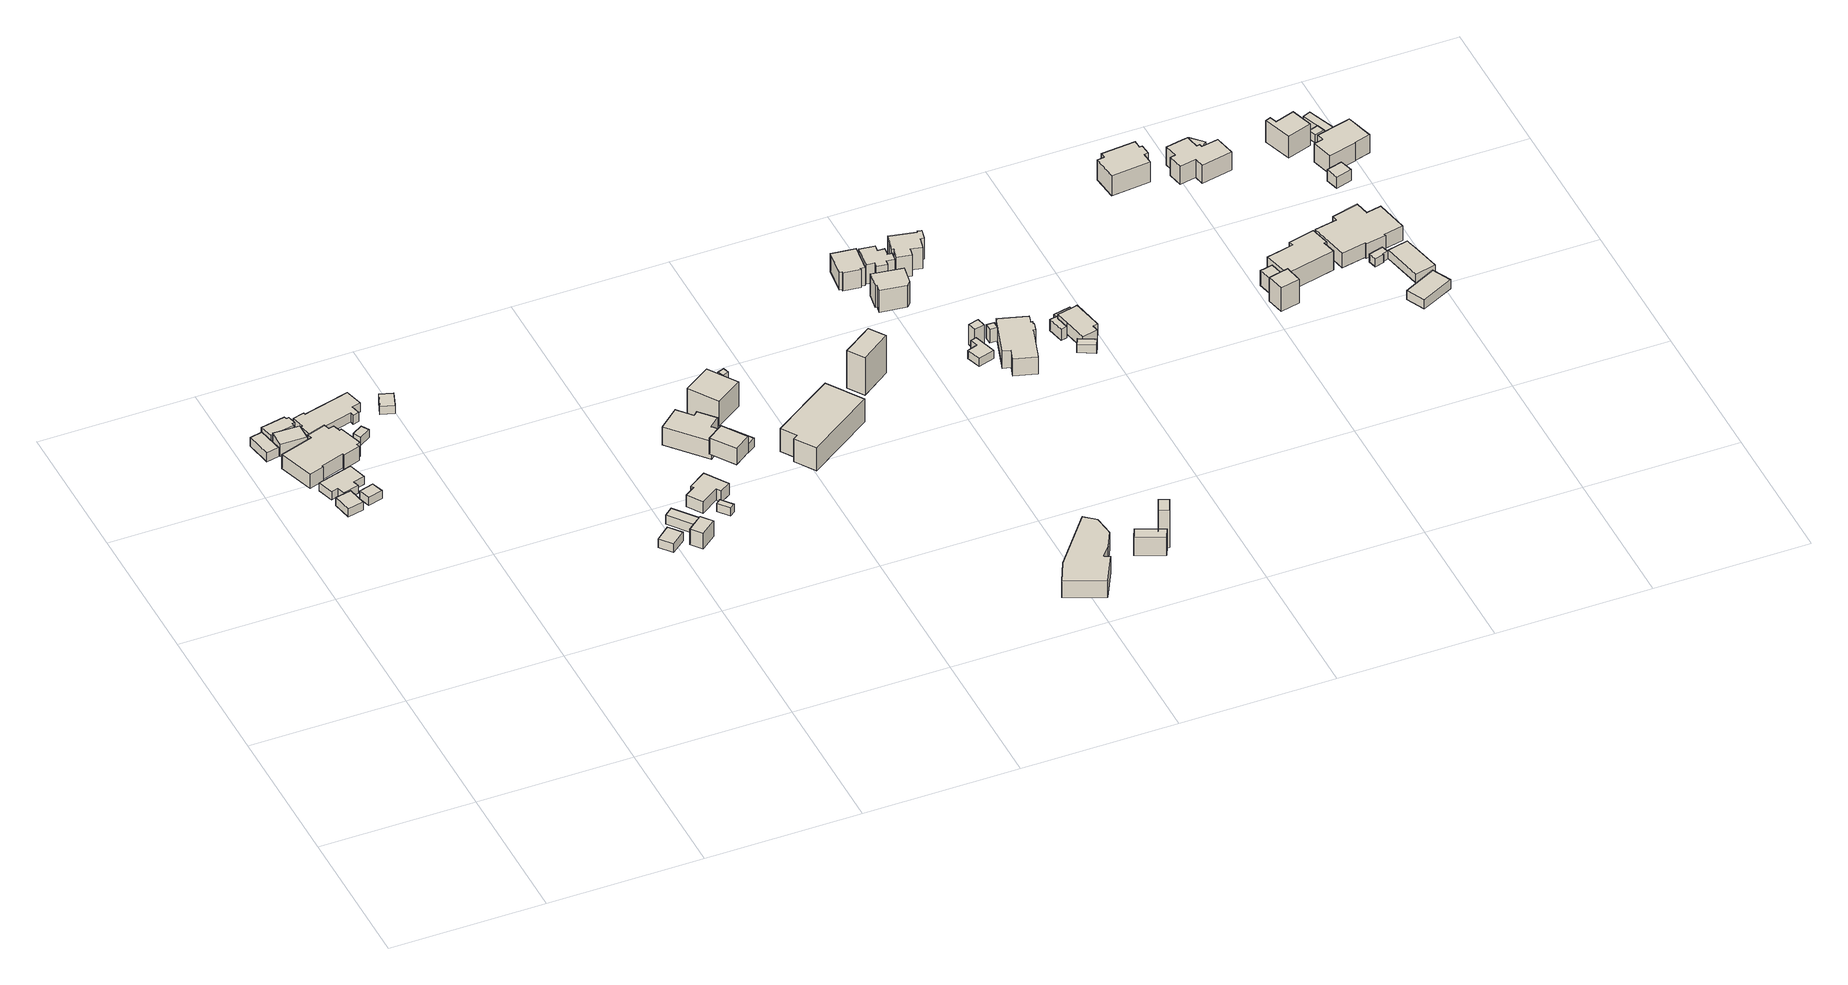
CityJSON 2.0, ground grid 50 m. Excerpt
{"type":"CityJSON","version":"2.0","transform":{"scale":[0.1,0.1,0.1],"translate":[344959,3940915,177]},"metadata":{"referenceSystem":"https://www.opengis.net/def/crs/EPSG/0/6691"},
"CityObjects":{
"building1":{"type":"Building","attributes":{"usage":"451","measuredHeight":3.7,"storeysAboveGround":1,"BuildingIDAttribute.prefecture":"14","BuildingIDAttribute.city":"14151","BuildingDetailAttribute.totalFloorArea":35.58,"BuildingDetailAttribute.buildingFootprintArea":35.58,"BuildingDetailAttribute.buildingStructureType":"610","BuildingDetailAttribute.buildingStructureOrgType":"2","BuildingDetailAttribute.orgUsage":"200","BuildingDetailAttribute.surveyYear":2015},"geometry":[{"type":"Solid","lod":"1","boundaries":[[[[0,1,2,3]],[[2,4,5,3]],[[1,6,4,2]],[[0,7,6,1]],[[3,5,7,0]],[[4,6,7,5]]]]}]},
"building2":{"type":"Building","attributes":{"usage":"451","storeysAboveGround":1,"BuildingIDAttribute.prefecture":"14","BuildingIDAttribute.city":"14151","BuildingDetailAttribute.totalFloorArea":33.75,"BuildingDetailAttribute.buildingFootprintArea":33.75,"BuildingDetailAttribute.buildingStructureType":"601","BuildingDetailAttribute.buildingStructureOrgType":"1","BuildingDetailAttribute.orgUsage":"200","BuildingDetailAttribute.surveyYear":2015,"BuildingLandSlideRiskAttribute.description":"1","BuildingLandSlideRiskAttribute.areaType":"1"},"geometry":[{"type":"Solid","lod":"1","boundaries":[[[[8,9,10,11]],[[10,12,13,11]],[[9,14,12,10]],[[8,15,14,9]],[[11,13,15,8]],[[12,14,15,13]]]]}]},
"building3":{"type":"Building","attributes":{"usage":"451","measuredHeight":4,"storeysAboveGround":1,"BuildingIDAttribute.prefecture":"14","BuildingIDAttribute.city":"14151","BuildingDetailAttribute.totalFloorArea":81.57,"BuildingDetailAttribute.buildingFootprintArea":81.57,"BuildingDetailAttribute.buildingStructureType":"601","BuildingDetailAttribute.buildingStructureOrgType":"1","BuildingDetailAttribute.orgUsage":"200","BuildingDetailAttribute.surveyYear":2015,"BuildingLandSlideRiskAttribute.description":"1","BuildingLandSlideRiskAttribute.areaType":"1"},"geometry":[{"type":"Solid","lod":"1","boundaries":[[[[16,17,18,19,20,21,22,23]],[[22,24,25,23]],[[21,26,24,22]],[[20,27,26,21]],[[19,28,27,20]],[[18,29,28,19]],[[17,30,29,18]],[[16,31,30,17]],[[23,25,31,16]],[[24,26,27,28,29,30,31,25]]]]}]},
"building4":{"type":"Building","attributes":{"usage":"451","measuredHeight":5.5,"storeysAboveGround":1,"BuildingIDAttribute.prefecture":"14","BuildingIDAttribute.city":"14151","BuildingDetailAttribute.totalFloorArea":47.35,"BuildingDetailAttribute.buildingFootprintArea":47.35,"BuildingDetailAttribute.buildingStructureType":"601","BuildingDetailAttribute.buildingStructureOrgType":"1","BuildingDetailAttribute.orgUsage":"200","BuildingDetailAttribute.surveyYear":2015},"geometry":[{"type":"Solid","lod":"1","boundaries":[[[[32,33,34,35]],[[34,36,37,35]],[[33,38,36,34]],[[32,39,38,33]],[[35,37,39,32]],[[36,38,39,37]]]]}]},
"building5":{"type":"Building","attributes":{"usage":"451","measuredHeight":3.7,"storeysAboveGround":1,"BuildingIDAttribute.prefecture":"14","BuildingIDAttribute.city":"14151","BuildingDetailAttribute.totalFloorArea":40.66,"BuildingDetailAttribute.buildingFootprintArea":40.66,"BuildingDetailAttribute.buildingStructureType":"610","BuildingDetailAttribute.buildingStructureOrgType":"2","BuildingDetailAttribute.orgUsage":"200","BuildingDetailAttribute.surveyYear":2015},"geometry":[{"type":"Solid","lod":"1","boundaries":[[[[40,41,42,43,44,45,46,47]],[[46,48,49,47]],[[45,50,48,46]],[[44,51,50,45]],[[43,52,51,44]],[[42,53,52,43]],[[41,54,53,42]],[[40,55,54,41]],[[47,49,55,40]],[[48,50,51,52,53,54,55,49]]]]}]},
"building6":{"type":"Building","attributes":{"usage":"411","measuredHeight":6.8,"storeysAboveGround":1,"BuildingIDAttribute.prefecture":"14","BuildingIDAttribute.city":"14151","BuildingDetailAttribute.totalFloorArea":252.56,"BuildingDetailAttribute.buildingFootprintArea":252.56,"BuildingDetailAttribute.buildingStructureType":"601","BuildingDetailAttribute.buildingStructureOrgType":"1","BuildingDetailAttribute.orgUsage":"10","BuildingDetailAttribute.surveyYear":2015,"BuildingLandSlideRiskAttribute.description":"1","BuildingLandSlideRiskAttribute.areaType":"1"},"geometry":[{"type":"Solid","lod":"1","boundaries":[[[[56,57,58,59,60,61,62,63,64,65,66,67,68,69,70,71]],[[70,72,73,71]],[[69,74,72,70]],[[68,75,74,69]],[[67,76,75,68]],[[66,77,76,67]],[[65,78,77,66]],[[64,79,78,65]],[[63,80,79,64]],[[62,81,80,63]],[[61,82,81,62]],[[60,83,82,61]],[[59,84,83,60]],[[58,85,84,59]],[[57,86,85,58]],[[56,87,86,57]],[[71,73,87,56]],[[72,74,75,76,77,78,79,80,81,82,83,84,85,86,87,73]]]]}]},
"building7":{"type":"Building","attributes":{"BuildingIDAttribute.prefecture":"14","BuildingIDAttribute.city":"14151","BuildingDetailAttribute.surveyYear":2015,"BuildingLandSlideRiskAttribute.description":"1","BuildingLandSlideRiskAttribute.areaType":"1"},"geometry":[{"type":"Solid","lod":"1","boundaries":[[[[88,89,90,91]],[[90,92,93,91]],[[89,94,92,90]],[[88,95,94,89]],[[91,93,95,88]],[[92,94,95,93]]]]}]},
"building8":{"type":"Building","attributes":{"usage":"411","measuredHeight":4.3,"storeysAboveGround":1,"BuildingIDAttribute.prefecture":"14","BuildingIDAttribute.city":"14151","BuildingDetailAttribute.totalFloorArea":158.69,"BuildingDetailAttribute.buildingFootprintArea":158.69,"BuildingDetailAttribute.buildingStructureType":"601","BuildingDetailAttribute.buildingStructureOrgType":"1","BuildingDetailAttribute.orgUsage":"10","BuildingDetailAttribute.surveyYear":2015,"BuildingLandSlideRiskAttribute.description":"1","BuildingLandSlideRiskAttribute.areaType":"1"},"geometry":[{"type":"Solid","lod":"1","boundaries":[[[[96,97,98,99,100,101,102,103,104,105,106,107]],[[106,108,109,107]],[[105,110,108,106]],[[104,111,110,105]],[[103,112,111,104]],[[102,113,112,103]],[[101,114,113,102]],[[100,115,114,101]],[[99,116,115,100]],[[98,117,116,99]],[[97,118,117,98]],[[96,119,118,97]],[[107,109,119,96]],[[108,110,111,112,113,114,115,116,117,118,119,109]]]]}]},
"building9":{"type":"Building","attributes":{"BuildingIDAttribute.prefecture":"14","BuildingIDAttribute.city":"14151","BuildingDetailAttribute.surveyYear":2015,"BuildingLandSlideRiskAttribute.description":"1","BuildingLandSlideRiskAttribute.areaType":"1"},"geometry":[{"type":"Solid","lod":"1","boundaries":[[[[120,121,122,123]],[[122,124,125,123]],[[121,126,124,122]],[[120,127,126,121]],[[123,125,127,120]],[[124,126,127,125]]]]}]},
"building10":{"type":"Building","attributes":{"BuildingIDAttribute.prefecture":"14","BuildingIDAttribute.city":"14151","BuildingDetailAttribute.surveyYear":2015,"BuildingLandSlideRiskAttribute.description":"1","BuildingLandSlideRiskAttribute.areaType":"1"},"geometry":[{"type":"Solid","lod":"1","boundaries":[[[[128,129,130,131]],[[130,132,133,131]],[[129,134,132,130]],[[128,135,134,129]],[[131,133,135,128]],[[132,134,135,133]]]]}]},
"building11":{"type":"Building","attributes":{"measuredHeight":3.5,"BuildingIDAttribute.prefecture":"14","BuildingIDAttribute.city":"14151","BuildingDetailAttribute.surveyYear":2015,"BuildingLandSlideRiskAttribute.description":"1","BuildingLandSlideRiskAttribute.areaType":"1"},"geometry":[{"type":"Solid","lod":"1","boundaries":[[[[136,137,138,139]],[[138,140,141,139]],[[137,142,140,138]],[[136,143,142,137]],[[139,141,143,136]],[[140,142,143,141]]]]}]},
"building12":{"type":"Building","attributes":{"usage":"451","measuredHeight":6.3,"storeysAboveGround":1,"BuildingIDAttribute.prefecture":"14","BuildingIDAttribute.city":"14151","BuildingDetailAttribute.totalFloorArea":42,"BuildingDetailAttribute.buildingFootprintArea":42,"BuildingDetailAttribute.buildingStructureType":"610","BuildingDetailAttribute.buildingStructureOrgType":"2","BuildingDetailAttribute.orgUsage":"200","BuildingDetailAttribute.surveyYear":2015,"BuildingLandSlideRiskAttribute.description":"1","BuildingLandSlideRiskAttribute.areaType":"1"},"geometry":[{"type":"Solid","lod":"1","boundaries":[[[[144,145,146,147]],[[146,148,149,147]],[[145,150,148,146]],[[144,151,150,145]],[[147,149,151,144]],[[148,150,151,149]]]]}]},
"building13":{"type":"Building","attributes":{"usage":"451","measuredHeight":15,"storeysAboveGround":1,"BuildingIDAttribute.prefecture":"14","BuildingIDAttribute.city":"14151","BuildingDetailAttribute.totalFloorArea":32.29,"BuildingDetailAttribute.buildingFootprintArea":32.29,"BuildingDetailAttribute.buildingStructureType":"601","BuildingDetailAttribute.buildingStructureOrgType":"1","BuildingDetailAttribute.orgUsage":"200","BuildingDetailAttribute.surveyYear":2015,"BuildingLandSlideRiskAttribute.description":"1","BuildingLandSlideRiskAttribute.areaType":"1"},"geometry":[{"type":"Solid","lod":"1","boundaries":[[[[152,153,154,155]],[[154,156,157,155]],[[153,158,156,154]],[[152,159,158,153]],[[155,157,159,152]],[[156,158,159,157]]]]}]},
"building14":{"type":"Building","attributes":{"BuildingIDAttribute.prefecture":"14","BuildingIDAttribute.city":"14151","BuildingDetailAttribute.surveyYear":2015,"BuildingLandSlideRiskAttribute.description":"1","BuildingLandSlideRiskAttribute.areaType":"1"},"geometry":[{"type":"Solid","lod":"1","boundaries":[[[[160,161,162,163]],[[162,164,165,163]],[[161,166,164,162]],[[160,167,166,161]],[[163,165,167,160]],[[164,166,167,165]]]]}]},
"building15":{"type":"Building","attributes":{"usage":"451","measuredHeight":11,"storeysAboveGround":1,"BuildingIDAttribute.prefecture":"14","BuildingIDAttribute.city":"14151","BuildingDetailAttribute.totalFloorArea":52.61,"BuildingDetailAttribute.buildingFootprintArea":52.61,"BuildingDetailAttribute.buildingStructureType":"610","BuildingDetailAttribute.buildingStructureOrgType":"2","BuildingDetailAttribute.orgUsage":"200","BuildingDetailAttribute.surveyYear":2015,"BuildingLandSlideRiskAttribute.description":"1","BuildingLandSlideRiskAttribute.areaType":"1"},"geometry":[{"type":"Solid","lod":"1","boundaries":[[[[168,169,170,171,172,173,174,175]],[[174,176,177,175]],[[173,178,176,174]],[[172,179,178,173]],[[171,180,179,172]],[[170,181,180,171]],[[169,182,181,170]],[[168,183,182,169]],[[175,177,183,168]],[[176,178,179,180,181,182,183,177]]]]}]},
"building16":{"type":"Building","attributes":{"usage":"431","measuredHeight":11.3,"storeysAboveGround":1,"BuildingIDAttribute.prefecture":"14","BuildingIDAttribute.city":"14151","BuildingDetailAttribute.totalFloorArea":141.35,"BuildingDetailAttribute.buildingFootprintArea":141.35,"BuildingDetailAttribute.buildingStructureType":"610","BuildingDetailAttribute.buildingStructureOrgType":"2","BuildingDetailAttribute.orgUsage":"143","BuildingDetailAttribute.surveyYear":2015,"BuildingLandSlideRiskAttribute.description":"1","BuildingLandSlideRiskAttribute.areaType":"1"},"geometry":[{"type":"Solid","lod":"1","boundaries":[[[[184,185,186,187,188,189,190,191]],[[190,192,193,191]],[[189,194,192,190]],[[188,195,194,189]],[[187,196,195,188]],[[186,197,196,187]],[[185,198,197,186]],[[184,199,198,185]],[[191,193,199,184]],[[192,194,195,196,197,198,199,193]]]]}]},
"building17":{"type":"Building","attributes":{"measuredHeight":6.9,"BuildingIDAttribute.prefecture":"14","BuildingIDAttribute.city":"14151","BuildingDetailAttribute.surveyYear":2015,"BuildingLandSlideRiskAttribute.description":"1","BuildingLandSlideRiskAttribute.areaType":"1"},"geometry":[{"type":"Solid","lod":"1","boundaries":[[[[200,201,202,203,204]],[[203,205,206,204]],[[202,207,205,203]],[[201,208,207,202]],[[200,209,208,201]],[[204,206,209,200]],[[205,207,208,209,206]]]]}]},
"building18":{"type":"Building","attributes":{"measuredHeight":4.2,"BuildingIDAttribute.prefecture":"14","BuildingIDAttribute.city":"14151","BuildingDetailAttribute.surveyYear":2015,"BuildingLandSlideRiskAttribute.description":"1","BuildingLandSlideRiskAttribute.areaType":"1"},"geometry":[{"type":"Solid","lod":"1","boundaries":[[[[210,211,212,213]],[[212,214,215,213]],[[211,216,214,212]],[[210,217,216,211]],[[213,215,217,210]],[[214,216,217,215]]]]}]},
"building19":{"type":"Building","attributes":{"measuredHeight":9.6,"BuildingIDAttribute.prefecture":"14","BuildingIDAttribute.city":"14151","BuildingDetailAttribute.surveyYear":2015,"BuildingRiverFloodingRiskAttribute.description":"6","BuildingRiverFloodingRiskAttribute.rankOrg":"2","BuildingRiverFloodingRiskAttribute.depth":0.591,"BuildingRiverFloodingRiskAttribute.adminType":"2","BuildingRiverFloodingRiskAttribute.scale":"2","BuildingLandSlideRiskAttribute.description":"1","BuildingLandSlideRiskAttribute.areaType":"1"},"geometry":[{"type":"Solid","lod":"1","boundaries":[[[[218,219,220,221]],[[220,222,223,221]],[[219,224,222,220]],[[218,225,224,219]],[[221,223,225,218]],[[222,224,225,223]]]]}]},
"building20":{"type":"Building","attributes":{"measuredHeight":5.6,"BuildingIDAttribute.prefecture":"14","BuildingIDAttribute.city":"14151","BuildingDetailAttribute.surveyYear":2015,"BuildingLandSlideRiskAttribute.description":"1","BuildingLandSlideRiskAttribute.areaType":"1"},"geometry":[{"type":"Solid","lod":"1","boundaries":[[[[226,227,228,229]],[[228,230,231,229]],[[227,232,230,228]],[[226,233,232,227]],[[229,231,233,226]],[[230,232,233,231]]]]}]},
"building21":{"type":"Building","attributes":{"usage":"431","measuredHeight":9.6,"storeysAboveGround":1,"BuildingIDAttribute.prefecture":"14","BuildingIDAttribute.city":"14151","BuildingDetailAttribute.totalFloorArea":194.11,"BuildingDetailAttribute.buildingFootprintArea":194.11,"BuildingDetailAttribute.buildingStructureType":"610","BuildingDetailAttribute.buildingStructureOrgType":"2","BuildingDetailAttribute.orgUsage":"143","BuildingDetailAttribute.surveyYear":2015,"BuildingLandSlideRiskAttribute.description":"1","BuildingLandSlideRiskAttribute.areaType":"1"},"geometry":[{"type":"Solid","lod":"1","boundaries":[[[[234,235,236,237,238,239]],[[238,240,241,239]],[[237,242,240,238]],[[236,243,242,237]],[[235,244,243,236]],[[234,245,244,235]],[[239,241,245,234]],[[240,242,243,244,245,241]]]]}]},
"building22":{"type":"Building","attributes":{"usage":"431","measuredHeight":11.6,"storeysAboveGround":1,"BuildingIDAttribute.prefecture":"14","BuildingIDAttribute.city":"14151","BuildingDetailAttribute.totalFloorArea":313.55,"BuildingDetailAttribute.buildingFootprintArea":313.55,"BuildingDetailAttribute.buildingStructureType":"610","BuildingDetailAttribute.buildingStructureOrgType":"2","BuildingDetailAttribute.orgUsage":"143","BuildingDetailAttribute.surveyYear":2015,"BuildingLandSlideRiskAttribute.description":"1","BuildingLandSlideRiskAttribute.areaType":"2"},"geometry":[{"type":"Solid","lod":"1","boundaries":[[[[246,247,248,249,250,251,252,253,254]],[[253,255,256,254]],[[252,257,255,253]],[[251,258,257,252]],[[250,259,258,251]],[[249,260,259,250]],[[248,261,260,249]],[[247,262,261,248]],[[246,263,262,247]],[[254,256,263,246]],[[255,257,258,259,260,261,262,263,256]]]]}]},
"building23":{"type":"Building","attributes":{"usage":"431","measuredHeight":19.9,"storeysAboveGround":2,"BuildingIDAttribute.prefecture":"14","BuildingIDAttribute.city":"14151","BuildingDetailAttribute.totalFloorArea":123.9,"BuildingDetailAttribute.buildingFootprintArea":61.95,"BuildingDetailAttribute.buildingStructureType":"601","BuildingDetailAttribute.buildingStructureOrgType":"1","BuildingDetailAttribute.orgUsage":"143","BuildingDetailAttribute.surveyYear":2015,"BuildingLandSlideRiskAttribute.description":"1","BuildingLandSlideRiskAttribute.areaType":"1"},"geometry":[{"type":"Solid","lod":"1","boundaries":[[[[264,265,266,267]],[[266,268,269,267]],[[265,270,268,266]],[[264,271,270,265]],[[267,269,271,264]],[[268,270,271,269]]]]}]},
"building24":{"type":"Building","attributes":{"measuredHeight":10,"BuildingIDAttribute.prefecture":"14","BuildingIDAttribute.city":"14151","BuildingDetailAttribute.surveyYear":2015,"BuildingLandSlideRiskAttribute.description":"1","BuildingLandSlideRiskAttribute.areaType":"1"},"geometry":[{"type":"Solid","lod":"1","boundaries":[[[[272,273,274,275]],[[274,276,277,275]],[[273,278,276,274]],[[272,279,278,273]],[[275,277,279,272]],[[276,278,279,277]]]]}]},
"building25":{"type":"Building","attributes":{"measuredHeight":18.4,"BuildingIDAttribute.prefecture":"14","BuildingIDAttribute.city":"14151","BuildingDetailAttribute.surveyYear":2015,"BuildingLandSlideRiskAttribute.description":"1","BuildingLandSlideRiskAttribute.areaType":"1"},"geometry":[{"type":"Solid","lod":"1","boundaries":[[[[280,281,282,283]],[[282,284,285,283]],[[281,286,284,282]],[[280,287,286,281]],[[283,285,287,280]],[[284,286,287,285]]]]}]},
"building26":{"type":"Building","attributes":{"usage":"411","measuredHeight":7.7,"storeysAboveGround":2,"BuildingIDAttribute.prefecture":"14","BuildingIDAttribute.city":"14151","BuildingDetailAttribute.totalFloorArea":121.87,"BuildingDetailAttribute.buildingFootprintArea":60.93,"BuildingDetailAttribute.buildingStructureType":"601","BuildingDetailAttribute.buildingStructureOrgType":"1","BuildingDetailAttribute.orgUsage":"10","BuildingDetailAttribute.surveyYear":2015,"BuildingLandSlideRiskAttribute.description":"1","BuildingLandSlideRiskAttribute.areaType":"1"},"geometry":[{"type":"Solid","lod":"1","boundaries":[[[[288,289,290,291,292,293,294,295]],[[294,296,297,295]],[[293,298,296,294]],[[292,299,298,293]],[[291,300,299,292]],[[290,301,300,291]],[[289,302,301,290]],[[288,303,302,289]],[[295,297,303,288]],[[296,298,299,300,301,302,303,297]]]]}]},
"building27":{"type":"Building","attributes":{"usage":"413","measuredHeight":9.3,"storeysAboveGround":2,"BuildingIDAttribute.prefecture":"14","BuildingIDAttribute.city":"14151","BuildingDetailAttribute.totalFloorArea":130.88,"BuildingDetailAttribute.buildingFootprintArea":65.44,"BuildingDetailAttribute.buildingStructureType":"601","BuildingDetailAttribute.buildingStructureOrgType":"1","BuildingDetailAttribute.orgUsage":"30","BuildingDetailAttribute.surveyYear":2015,"BuildingLandSlideRiskAttribute.description":"1","BuildingLandSlideRiskAttribute.areaType":"1"},"geometry":[{"type":"Solid","lod":"1","boundaries":[[[[304,305,306,307,308,309,310]],[[309,311,312,310]],[[308,313,311,309]],[[307,314,313,308]],[[306,315,314,307]],[[305,316,315,306]],[[304,317,316,305]],[[310,312,317,304]],[[311,313,314,315,316,317,312]]]]}]},
"building28":{"type":"Building","attributes":{"usage":"411","measuredHeight":4.3,"storeysAboveGround":1,"BuildingIDAttribute.prefecture":"14","BuildingIDAttribute.city":"14151","BuildingDetailAttribute.totalFloorArea":33.39,"BuildingDetailAttribute.buildingFootprintArea":33.39,"BuildingDetailAttribute.buildingStructureType":"610","BuildingDetailAttribute.buildingStructureOrgType":"2","BuildingDetailAttribute.orgUsage":"10","BuildingDetailAttribute.surveyYear":2015,"BuildingLandSlideRiskAttribute.description":"1","BuildingLandSlideRiskAttribute.areaType":"1"},"geometry":[{"type":"Solid","lod":"1","boundaries":[[[[318,319,320,321,322,323]],[[322,324,325,323]],[[321,326,324,322]],[[320,327,326,321]],[[319,328,327,320]],[[318,329,328,319]],[[323,325,329,318]],[[324,326,327,328,329,325]]]]}]},
"building29":{"type":"Building","attributes":{"usage":"411","measuredHeight":7.8,"storeysAboveGround":2,"BuildingIDAttribute.prefecture":"14","BuildingIDAttribute.city":"14151","BuildingDetailAttribute.totalFloorArea":98.99,"BuildingDetailAttribute.buildingFootprintArea":49.49,"BuildingDetailAttribute.buildingStructureType":"601","BuildingDetailAttribute.buildingStructureOrgType":"1","BuildingDetailAttribute.orgUsage":"10","BuildingDetailAttribute.surveyYear":2015,"BuildingLandSlideRiskAttribute.description":"1","BuildingLandSlideRiskAttribute.areaType":"1"},"geometry":[{"type":"Solid","lod":"1","boundaries":[[[[330,331,332,333,334,335,336,337,338,339,340,341]],[[340,342,343,341]],[[339,344,342,340]],[[338,345,344,339]],[[337,346,345,338]],[[336,347,346,337]],[[335,348,347,336]],[[334,349,348,335]],[[333,350,349,334]],[[332,351,350,333]],[[331,352,351,332]],[[330,353,352,331]],[[341,343,353,330]],[[342,344,345,346,347,348,349,350,351,352,353,343]]]]}]},
"building30":{"type":"Building","attributes":{"measuredHeight":12.6,"BuildingIDAttribute.prefecture":"14","BuildingIDAttribute.city":"14151","BuildingDetailAttribute.surveyYear":2015,"BuildingLandSlideRiskAttribute.description":"1","BuildingLandSlideRiskAttribute.areaType":"1"},"geometry":[{"type":"Solid","lod":"1","boundaries":[[[[354,355,356,357]],[[356,358,359,357]],[[355,360,358,356]],[[354,361,360,355]],[[357,359,361,354]],[[358,360,361,359]]]]}]},
"building31":{"type":"Building","attributes":{"measuredHeight":7,"BuildingIDAttribute.prefecture":"14","BuildingIDAttribute.city":"14151","BuildingDetailAttribute.surveyYear":2015,"BuildingLandSlideRiskAttribute.description":"1","BuildingLandSlideRiskAttribute.areaType":"1"},"geometry":[{"type":"Solid","lod":"1","boundaries":[[[[362,363,364,365]],[[364,366,367,365]],[[363,368,366,364]],[[362,369,368,363]],[[365,367,369,362]],[[366,368,369,367]]]]}]},
"building32":{"type":"Building","attributes":{"usage":"411","measuredHeight":7.7,"storeysAboveGround":1,"BuildingIDAttribute.prefecture":"14","BuildingIDAttribute.city":"14151","BuildingDetailAttribute.totalFloorArea":177.31,"BuildingDetailAttribute.buildingFootprintArea":177.31,"BuildingDetailAttribute.buildingStructureType":"601","BuildingDetailAttribute.buildingStructureOrgType":"1","BuildingDetailAttribute.orgUsage":"10","BuildingDetailAttribute.surveyYear":2015,"BuildingLandSlideRiskAttribute.description":"1","BuildingLandSlideRiskAttribute.areaType":"1"},"geometry":[{"type":"Solid","lod":"1","boundaries":[[[[370,371,372,373,374,375,376,377,378,379,380,381]],[[380,382,383,381]],[[379,384,382,380]],[[378,385,384,379]],[[377,386,385,378]],[[376,387,386,377]],[[375,388,387,376]],[[374,389,388,375]],[[373,390,389,374]],[[372,391,390,373]],[[371,392,391,372]],[[370,393,392,371]],[[381,383,393,370]],[[382,384,385,386,387,388,389,390,391,392,393,383]]]]}]},
"building33":{"type":"Building","attributes":{"usage":"411","measuredHeight":10.3,"storeysAboveGround":2,"BuildingIDAttribute.prefecture":"14","BuildingIDAttribute.city":"14151","BuildingDetailAttribute.totalFloorArea":135.48,"BuildingDetailAttribute.buildingFootprintArea":67.74,"BuildingDetailAttribute.buildingStructureType":"601","BuildingDetailAttribute.buildingStructureOrgType":"1","BuildingDetailAttribute.orgUsage":"10","BuildingDetailAttribute.surveyYear":2015,"BuildingLandSlideRiskAttribute.description":"1","BuildingLandSlideRiskAttribute.areaType":"1"},"geometry":[{"type":"Solid","lod":"1","boundaries":[[[[394,395,396,397,398,399,400,401,402,403,404,405,406]],[[405,407,408,406]],[[404,409,407,405]],[[403,410,409,404]],[[402,411,410,403]],[[401,412,411,402]],[[400,413,412,401]],[[399,414,413,400]],[[398,415,414,399]],[[397,416,415,398]],[[396,417,416,397]],[[395,418,417,396]],[[394,419,418,395]],[[406,408,419,394]],[[407,409,410,411,412,413,414,415,416,417,418,419,408]]]]}]},
"building34":{"type":"Building","attributes":{"measuredHeight":3.9,"BuildingIDAttribute.prefecture":"14","BuildingIDAttribute.city":"14151","BuildingDetailAttribute.surveyYear":2015,"BuildingLandSlideRiskAttribute.description":"1","BuildingLandSlideRiskAttribute.areaType":"1"},"geometry":[{"type":"Solid","lod":"1","boundaries":[[[[420,421,422,423]],[[422,424,425,423]],[[421,426,424,422]],[[420,427,426,421]],[[423,425,427,420]],[[424,426,427,425]]]]}]},
"building35":{"type":"Building","attributes":{"measuredHeight":4.8,"BuildingIDAttribute.prefecture":"14","BuildingIDAttribute.city":"14151","BuildingDetailAttribute.surveyYear":2015,"BuildingLandSlideRiskAttribute.description":"1","BuildingLandSlideRiskAttribute.areaType":"1"},"geometry":[{"type":"Solid","lod":"1","boundaries":[[[[428,429,430,431,432,433,434,435]],[[434,436,437,435]],[[433,438,436,434]],[[432,439,438,433]],[[431,440,439,432]],[[430,441,440,431]],[[429,442,441,430]],[[428,443,442,429]],[[435,437,443,428]],[[436,438,439,440,441,442,443,437]]]]}]},
"building36":{"type":"Building","attributes":{"usage":"411","measuredHeight":5.2,"storeysAboveGround":1,"BuildingIDAttribute.prefecture":"14","BuildingIDAttribute.city":"14151","BuildingDetailAttribute.totalFloorArea":83.09,"BuildingDetailAttribute.buildingFootprintArea":83.09,"BuildingDetailAttribute.buildingStructureType":"610","BuildingDetailAttribute.buildingStructureOrgType":"2","BuildingDetailAttribute.orgUsage":"10","BuildingDetailAttribute.surveyYear":2015,"BuildingLandSlideRiskAttribute.description":"1","BuildingLandSlideRiskAttribute.areaType":"1"},"geometry":[{"type":"Solid","lod":"1","boundaries":[[[[444,445,446,447,448,449,450,451]],[[450,452,453,451]],[[449,454,452,450]],[[448,455,454,449]],[[447,456,455,448]],[[446,457,456,447]],[[445,458,457,446]],[[444,459,458,445]],[[451,453,459,444]],[[452,454,455,456,457,458,459,453]]]]}]},
"building37":{"type":"Building","attributes":{"usage":"411","measuredHeight":8.7,"storeysAboveGround":2,"BuildingIDAttribute.prefecture":"14","BuildingIDAttribute.city":"14151","BuildingDetailAttribute.totalFloorArea":224.87,"BuildingDetailAttribute.buildingFootprintArea":112.44,"BuildingDetailAttribute.buildingStructureType":"601","BuildingDetailAttribute.buildingStructureOrgType":"1","BuildingDetailAttribute.orgUsage":"10","BuildingDetailAttribute.surveyYear":2015,"BuildingLandSlideRiskAttribute.description":"1","BuildingLandSlideRiskAttribute.areaType":"1"},"geometry":[{"type":"Solid","lod":"1","boundaries":[[[[460,461,462,463,464,465,466,467,468,469]],[[468,470,471,469]],[[467,472,470,468]],[[466,473,472,467]],[[465,474,473,466]],[[464,475,474,465]],[[463,476,475,464]],[[462,477,476,463]],[[461,478,477,462]],[[460,479,478,461]],[[469,471,479,460]],[[470,472,473,474,475,476,477,478,479,471]]]]}]},
"building38":{"type":"Building","attributes":{"usage":"411","measuredHeight":13,"storeysAboveGround":1,"BuildingIDAttribute.prefecture":"14","BuildingIDAttribute.city":"14151","BuildingDetailAttribute.totalFloorArea":39.41,"BuildingDetailAttribute.buildingFootprintArea":39.41,"BuildingDetailAttribute.buildingStructureType":"601","BuildingDetailAttribute.buildingStructureOrgType":"1","BuildingDetailAttribute.orgUsage":"10","BuildingDetailAttribute.surveyYear":2015,"BuildingLandSlideRiskAttribute.description":"1","BuildingLandSlideRiskAttribute.areaType":"1"},"geometry":[{"type":"Solid","lod":"1","boundaries":[[[[480,481,482,483]],[[482,484,485,483]],[[481,486,484,482]],[[480,487,486,481]],[[483,485,487,480]],[[484,486,487,485]]]]}]},
"building39":{"type":"Building","attributes":{"usage":"411","measuredHeight":9.2,"storeysAboveGround":1,"BuildingIDAttribute.prefecture":"14","BuildingIDAttribute.city":"14151","BuildingDetailAttribute.totalFloorArea":26.12,"BuildingDetailAttribute.buildingFootprintArea":26.12,"BuildingDetailAttribute.buildingStructureType":"601","BuildingDetailAttribute.buildingStructureOrgType":"1","BuildingDetailAttribute.orgUsage":"10","BuildingDetailAttribute.surveyYear":2015,"BuildingLandSlideRiskAttribute.description":"1","BuildingLandSlideRiskAttribute.areaType":"1"},"geometry":[{"type":"Solid","lod":"1","boundaries":[[[[488,489,490,491]],[[490,492,493,491]],[[489,494,492,490]],[[488,495,494,489]],[[491,493,495,488]],[[492,494,495,493]]]]}]},
"building40":{"type":"Building","attributes":{"usage":"411","measuredHeight":9.8,"storeysAboveGround":2,"BuildingIDAttribute.prefecture":"14","BuildingIDAttribute.city":"14151","BuildingDetailAttribute.totalFloorArea":297.89,"BuildingDetailAttribute.buildingFootprintArea":148.94,"BuildingDetailAttribute.buildingStructureType":"601","BuildingDetailAttribute.buildingStructureOrgType":"1","BuildingDetailAttribute.orgUsage":"10","BuildingDetailAttribute.surveyYear":2015,"BuildingLandSlideRiskAttribute.description":"1","BuildingLandSlideRiskAttribute.areaType":"1"},"geometry":[{"type":"Solid","lod":"1","boundaries":[[[[496,497,498,499,500,501,502,503]],[[502,504,505,503]],[[501,506,504,502]],[[500,507,506,501]],[[499,508,507,500]],[[498,509,508,499]],[[497,510,509,498]],[[496,511,510,497]],[[503,505,511,496]],[[504,506,507,508,509,510,511,505]]]]}]},
"building41":{"type":"Building","attributes":{"usage":"411","measuredHeight":7.2,"storeysAboveGround":2,"BuildingIDAttribute.prefecture":"14","BuildingIDAttribute.city":"14151","BuildingDetailAttribute.totalFloorArea":174.33,"BuildingDetailAttribute.buildingFootprintArea":87.17,"BuildingDetailAttribute.buildingStructureType":"610","BuildingDetailAttribute.buildingStructureOrgType":"2","BuildingDetailAttribute.orgUsage":"10","BuildingDetailAttribute.surveyYear":2015,"BuildingLandSlideRiskAttribute.description":"1","BuildingLandSlideRiskAttribute.areaType":"1"},"geometry":[{"type":"Solid","lod":"1","boundaries":[[[[512,513,514,515,516,517,518,519,520,521,522,523,524,525]],[[524,526,527,525]],[[523,528,526,524]],[[522,529,528,523]],[[521,530,529,522]],[[520,531,530,521]],[[519,532,531,520]],[[518,533,532,519]],[[517,534,533,518]],[[516,535,534,517]],[[515,536,535,516]],[[514,537,536,515]],[[513,538,537,514]],[[512,539,538,513]],[[525,527,539,512]],[[526,528,529,530,531,532,533,534,535,536,537,538,539,527]]]]}]},
"building42":{"type":"Building","attributes":{"BuildingIDAttribute.prefecture":"14","BuildingIDAttribute.city":"14151","BuildingDetailAttribute.surveyYear":2015,"BuildingLandSlideRiskAttribute.description":"1","BuildingLandSlideRiskAttribute.areaType":"1"},"geometry":[{"type":"Solid","lod":"1","boundaries":[[[[540,541,542,543,544,545]],[[544,546,547,545]],[[543,548,546,544]],[[542,549,548,543]],[[541,550,549,542]],[[540,551,550,541]],[[545,547,551,540]],[[546,548,549,550,551,547]]]]}]},
"building43":{"type":"Building","attributes":{"usage":"451","storeysAboveGround":1,"BuildingIDAttribute.prefecture":"14","BuildingIDAttribute.city":"14151","BuildingDetailAttribute.totalFloorArea":12.9,"BuildingDetailAttribute.buildingFootprintArea":12.9,"BuildingDetailAttribute.buildingStructureType":"601","BuildingDetailAttribute.buildingStructureOrgType":"1","BuildingDetailAttribute.orgUsage":"200","BuildingDetailAttribute.surveyYear":2015,"BuildingLandSlideRiskAttribute.description":"1","BuildingLandSlideRiskAttribute.areaType":"1"},"geometry":[{"type":"Solid","lod":"1","boundaries":[[[[552,553,554,555,556,557]],[[556,558,559,557]],[[555,560,558,556]],[[554,561,560,555]],[[553,562,561,554]],[[552,563,562,553]],[[557,559,563,552]],[[558,560,561,562,563,559]]]]}]},
"building44":{"type":"Building","attributes":{"usage":"451","measuredHeight":9.7,"storeysAboveGround":1,"BuildingIDAttribute.prefecture":"14","BuildingIDAttribute.city":"14151","BuildingDetailAttribute.totalFloorArea":78.67,"BuildingDetailAttribute.buildingFootprintArea":78.67,"BuildingDetailAttribute.buildingStructureType":"601","BuildingDetailAttribute.buildingStructureOrgType":"1","BuildingDetailAttribute.orgUsage":"200","BuildingDetailAttribute.surveyYear":2015,"BuildingLandSlideRiskAttribute.description":"1","BuildingLandSlideRiskAttribute.areaType":"1"},"geometry":[{"type":"Solid","lod":"1","boundaries":[[[[564,565,566,567]],[[566,568,569,567]],[[565,570,568,566]],[[564,571,570,565]],[[567,569,571,564]],[[568,570,571,569]]]]}]},
"building45":{"type":"Building","attributes":{"usage":"451","measuredHeight":6.7,"storeysAboveGround":2,"BuildingIDAttribute.prefecture":"14","BuildingIDAttribute.city":"14151","BuildingDetailAttribute.totalFloorArea":430.92,"BuildingDetailAttribute.buildingFootprintArea":215.46,"BuildingDetailAttribute.buildingStructureType":"601","BuildingDetailAttribute.buildingStructureOrgType":"1","BuildingDetailAttribute.orgUsage":"200","BuildingDetailAttribute.surveyYear":2015,"BuildingRiverFloodingRiskAttribute.description":"6","BuildingRiverFloodingRiskAttribute.rankOrg":"1","BuildingRiverFloodingRiskAttribute.depth":0.189,"BuildingRiverFloodingRiskAttribute.adminType":"2","BuildingRiverFloodingRiskAttribute.scale":"2","BuildingLandSlideRiskAttribute.description":"1","BuildingLandSlideRiskAttribute.areaType":"1"},"geometry":[{"type":"Solid","lod":"1","boundaries":[[[[572,573,574,575,576,577,578,579,580,581,582,583]],[[582,584,585,583]],[[581,586,584,582]],[[580,587,586,581]],[[579,588,587,580]],[[578,589,588,579]],[[577,590,589,578]],[[576,591,590,577]],[[575,592,591,576]],[[574,593,592,575]],[[573,594,593,574]],[[572,595,594,573]],[[583,585,595,572]],[[584,586,587,588,589,590,591,592,593,594,595,585]]]]}]},
"building46":{"type":"Building","attributes":{"usage":"451","measuredHeight":3.6,"storeysAboveGround":1,"BuildingIDAttribute.prefecture":"14","BuildingIDAttribute.city":"14151","BuildingDetailAttribute.totalFloorArea":95.31,"BuildingDetailAttribute.buildingFootprintArea":95.31,"BuildingDetailAttribute.buildingStructureType":"601","BuildingDetailAttribute.buildingStructureOrgType":"1","BuildingDetailAttribute.orgUsage":"200","BuildingDetailAttribute.surveyYear":2015,"BuildingLandSlideRiskAttribute.description":"1","BuildingLandSlideRiskAttribute.areaType":"1"},"geometry":[{"type":"Solid","lod":"1","boundaries":[[[[596,597,598,599,600,601]],[[600,602,603,601]],[[599,604,602,600]],[[598,605,604,599]],[[597,606,605,598]],[[596,607,606,597]],[[601,603,607,596]],[[602,604,605,606,607,603]]]]}]},
"building47":{"type":"Building","attributes":{"usage":"411","measuredHeight":9.6,"storeysAboveGround":1,"BuildingIDAttribute.prefecture":"14","BuildingIDAttribute.city":"14151","BuildingDetailAttribute.totalFloorArea":56.78,"BuildingDetailAttribute.buildingFootprintArea":56.78,"BuildingDetailAttribute.buildingStructureType":"601","BuildingDetailAttribute.buildingStructureOrgType":"1","BuildingDetailAttribute.orgUsage":"10","BuildingDetailAttribute.surveyYear":2015,"BuildingLandSlideRiskAttribute.description":"1","BuildingLandSlideRiskAttribute.areaType":"1"},"geometry":[{"type":"Solid","lod":"1","boundaries":[[[[608,609,610,611,612,613]],[[612,614,615,613]],[[611,616,614,612]],[[610,617,616,611]],[[609,618,617,610]],[[608,619,618,609]],[[613,615,619,608]],[[614,616,617,618,619,615]]]]}]},
"building48":{"type":"Building","attributes":{"measuredHeight":4.6,"BuildingIDAttribute.prefecture":"14","BuildingIDAttribute.city":"14151","BuildingDetailAttribute.surveyYear":2015,"BuildingLandSlideRiskAttribute.description":"1","BuildingLandSlideRiskAttribute.areaType":"1"},"geometry":[{"type":"Solid","lod":"1","boundaries":[[[[620,621,622,623]],[[622,624,625,623]],[[621,626,624,622]],[[620,627,626,621]],[[623,625,627,620]],[[624,626,627,625]]]]}]},
"building49":{"type":"Building","attributes":{"BuildingIDAttribute.prefecture":"14","BuildingIDAttribute.city":"14151","BuildingDetailAttribute.surveyYear":2015,"BuildingLandSlideRiskAttribute.description":"1","BuildingLandSlideRiskAttribute.areaType":"1"},"geometry":[{"type":"Solid","lod":"1","boundaries":[[[[628,629,630,631]],[[630,632,633,631]],[[629,634,632,630]],[[628,635,634,629]],[[631,633,635,628]],[[632,634,635,633]]]]}]},
"building50":{"type":"Building","attributes":{"usage":"411","measuredHeight":8.5,"storeysAboveGround":2,"BuildingIDAttribute.prefecture":"14","BuildingIDAttribute.city":"14151","BuildingDetailAttribute.totalFloorArea":227.12,"BuildingDetailAttribute.buildingFootprintArea":113.56,"BuildingDetailAttribute.buildingStructureType":"601","BuildingDetailAttribute.buildingStructureOrgType":"1","BuildingDetailAttribute.orgUsage":"10","BuildingDetailAttribute.surveyYear":2015,"BuildingLandSlideRiskAttribute.description":"1","BuildingLandSlideRiskAttribute.areaType":"1"},"geometry":[{"type":"Solid","lod":"1","boundaries":[[[[636,637,638,639,640,641,642,643]],[[642,644,645,643]],[[641,646,644,642]],[[640,647,646,641]],[[639,648,647,640]],[[638,649,648,639]],[[637,650,649,638]],[[636,651,650,637]],[[643,645,651,636]],[[644,646,647,648,649,650,651,645]]]]}]},
"building51":{"type":"Building","attributes":{"BuildingIDAttribute.prefecture":"14","BuildingIDAttribute.city":"14151","BuildingDetailAttribute.surveyYear":2015,"BuildingLandSlideRiskAttribute.description":"1","BuildingLandSlideRiskAttribute.areaType":"1"},"geometry":[{"type":"Solid","lod":"1","boundaries":[[[[652,653,654,655]],[[654,656,657,655]],[[653,658,656,654]],[[652,659,658,653]],[[655,657,659,652]],[[656,658,659,657]]]]}]}
},
"vertices":[
[2,1613,119],[43,1621,119],[59,1537,119],[18,1529,119],[59,1537,152],[18,1529,152],[43,1621,152],[2,1613,152],
[123,1277,111],[176,1288,111],[188,1226,111],[136,1215,111],[188,1226,141],[136,1215,141],[176,1288,141],[123,1277,141],
[221,1391,110],[238,1332,110],[200,1321,110],[206,1302,110],[153,1287,110],[146,1312,110],[123,1305,110],[107,1358,110],[123,1305,140],[107,1358,140],[146,1312,140],[153,1287,140],[206,1302,140],[200,1321,140],[238,1332,140],[221,1391,140],
[64,1536,118],[65,1593,118],[149,1591,118],[148,1535,118],[149,1591,163],[148,1535,163],[65,1593,163],[64,1536,163],
[59,1595,118],[50,1640,118],[130,1656,118],[132,1648,118],[141,1649,118],[147,1622,118],[138,1620,118],[139,1611,118],[138,1620,153],[139,1611,153],[147,1622,153],[141,1649,153],[132,1648,153],[130,1656,153],[50,1640,153],[59,1595,153],
[49,1492,111],[157,1527,111],[152,1542,111],[215,1563,111],[221,1545,111],[238,1550,111],[246,1525,111],[253,1528,111],[278,1450,111],[266,1446,111],[269,1435,111],[213,1416,111],[211,1422,111],[134,1397,111],[136,1392,111],[87,1376,111],[136,1392,164],[87,1376,164],[134,1397,164],[211,1422,164],[213,1416,164],[269,1435,164],[266,1446,164],[278,1450,164],[253,1528,164],[246,1525,164],[238,1550,164],[221,1545,164],[215,1563,164],[152,1542,164],[157,1527,164],[49,1492,164],
[247,1291,110],[259,1252,110],[211,1239,110],[200,1277,110],[211,1239,140],[200,1277,140],[259,1252,140],[247,1291,140],
[342,1686,117],[357,1628,117],[328,1621,117],[336,1590,117],[316,1584,117],[313,1596,117],[166,1556,117],[155,1598,117],[162,1600,117],[151,1642,117],[189,1653,117],[191,1646,117],[189,1653,151],[191,1646,151],[151,1642,151],[162,1600,151],[155,1598,151],[166,1556,151],[313,1596,151],[316,1584,151],[336,1590,151],[328,1621,151],[357,1628,151],[342,1686,151],
[298,1490,116],[284,1514,116],[319,1536,116],[334,1512,116],[319,1536,146],[334,1512,146],[284,1514,146],[298,1490,146],
[448,1585,112],[406,1600,112],[426,1653,112],[467,1638,112],[426,1653,142],[467,1638,142],[406,1600,142],[448,1585,142],
[857,632,196],[903,670,196],[935,630,196],[889,593,196],[935,630,229],[889,593,229],[903,670,229],[857,632,229],
[976,579,190],[949,613,190],[999,654,190],[1027,619,190],[999,654,249],[1027,619,249],[949,613,249],[976,579,249],
[1011,684,183],[983,662,183],[926,734,183],[953,756,183],[926,734,217],[953,756,217],[983,662,217],[1011,684,217],
[1087,734,176],[1103,747,176],[1132,711,176],[1116,699,176],[1132,711,206],[1116,699,206],[1103,747,206],[1087,734,206],
[1052,751,167],[1020,800,167],[1054,822,167],[1048,831,167],[1107,870,167],[1155,798,167],[1121,776,167],[1111,791,167],[1121,776,210],[1111,791,210],[1155,798,210],[1107,870,210],[1048,831,210],[1054,822,210],[1020,800,210],[1052,751,210],
[1267,1111,70],[1221,1071,70],[1117,1189,70],[1183,1246,70],[1223,1200,70],[1237,1212,70],[1281,1162,70],[1248,1133,70],[1281,1162,137],[1248,1133,137],[1237,1212,137],[1223,1200,137],[1183,1246,137],[1117,1189,137],[1221,1071,137],[1267,1111,137],
[1261,1076,115],[1308,1007,115],[1255,970,115],[1203,1046,115],[1256,1083,115],[1203,1046,176],[1256,1083,176],[1255,970,176],[1308,1007,176],[1261,1076,176],
[1261,1076,113],[1288,1095,113],[1335,1025,113],[1308,1007,113],[1335,1025,146],[1308,1007,146],[1288,1095,146],[1261,1076,146],
[1399,1279,50],[1312,1221,50],[1251,1313,50],[1338,1370,50],[1251,1313,143],[1338,1370,143],[1312,1221,143],[1399,1279,143],
[1402,1394,52],[1409,1375,52],[1388,1366,52],[1380,1386,52],[1388,1366,104],[1380,1386,104],[1409,1375,104],[1402,1394,104],
[1677,1006,106],[1460,861,106],[1416,926,106],[1431,936,106],[1399,984,106],[1601,1119,106],[1399,984,192],[1601,1119,192],[1431,936,192],[1416,926,192],[1460,861,192],[1677,1006,192],
[1917,138,94],[2053,306,94],[2089,277,94],[2097,207,94],[2067,153,94],[2038,118,94],[2056,109,94],[2002,10,94],[1881,64,94],[2002,10,156],[1881,64,156],[2056,109,156],[2038,118,156],[2067,153,156],[2097,207,156],[2089,277,156],[2053,306,156],[1917,138,156],
[1814,1292,53],[1849,1241,53],[1752,1174,53],[1717,1225,53],[1752,1174,194],[1717,1225,194],[1849,1241,194],[1814,1292,194],
[2156,169,79],[2172,204,79],[2259,165,79],[2243,131,79],[2259,165,147],[2243,131,147],[2172,204,147],[2156,169,147],
[2257,224,74],[2288,210,74],[2267,166,74],[2237,180,74],[2267,166,214],[2237,180,214],[2288,210,214],[2257,224,214],
[1947,1613,66],[1933,1615,66],[1933,1609,66],[1877,1616,66],[1878,1622,66],[1870,1623,66],[1881,1711,66],[1958,1702,66],[1881,1711,133],[1958,1702,133],[1870,1623,133],[1878,1622,133],[1877,1616,133],[1933,1609,133],[1933,1615,133],[1947,1613,133],
[2048,1561,55],[2037,1497,55],[2025,1485,55],[1941,1497,55],[1945,1521,55],[1938,1522,55],[1947,1577,55],[1938,1522,137],[1947,1577,137],[1945,1521,137],[1941,1497,137],[2025,1485,137],[2037,1497,137],[2048,1561,137],
[2156,1168,59],[2103,1151,59],[2088,1198,59],[2121,1209,59],[2113,1235,59],[2133,1242,59],[2113,1235,90],[2133,1242,90],[2121,1209,90],[2088,1198,90],[2103,1151,90],[2156,1168,90],
[1962,1691,66],[2011,1685,66],[2008,1664,66],[2031,1662,66],[2028,1637,66],[2042,1635,66],[2038,1606,66],[2012,1610,66],[2010,1594,66],[1976,1598,66],[1978,1614,66],[1952,1617,66],[1978,1614,138],[1952,1617,138],[1976,1598,138],[2010,1594,138],[2012,1610,138],[2038,1606,138],[2042,1635,138],[2028,1637,138],[2031,1662,138],[2008,1664,138],[2011,1685,138],[1962,1691,138],
[2159,1286,39],[2166,1256,39],[2132,1248,39],[2125,1277,39],[2132,1248,115],[2125,1277,115],[2166,1256,115],[2159,1286,115],
[2207,1257,39],[2183,1258,39],[2183,1283,39],[2208,1282,39],[2183,1283,90],[2208,1282,90],[2183,1258,90],[2207,1257,90],
[2214,1280,39],[2306,1252,39],[2299,1227,39],[2305,1225,39],[2303,1217,39],[2306,1216,39],[2297,1187,39],[2291,1189,39],[2255,1073,39],[2184,1095,39],[2196,1132,39],[2171,1139,39],[2196,1132,104],[2171,1139,104],[2184,1095,104],[2255,1073,104],[2291,1189,104],[2297,1187,104],[2306,1216,104],[2303,1217,104],[2305,1225,104],[2299,1227,104],[2306,1252,104],[2214,1280,104],
[2147,1691,60],[2148,1696,60],[2162,1693,60],[2154,1658,60],[2142,1660,60],[2133,1621,60],[2097,1629,60],[2091,1602,60],[2045,1611,60],[2053,1649,60],[2048,1650,60],[2056,1687,60],[2061,1709,60],[2056,1687,139],[2061,1709,139],[2048,1650,139],[2053,1649,139],[2045,1611,139],[2091,1602,139],[2097,1629,139],[2133,1621,139],[2142,1660,139],[2154,1658,139],[2162,1693,139],[2148,1696,139],[2147,1691,139],
[2393,1109,46],[2404,1132,46],[2456,1107,46],[2444,1083,46],[2456,1107,77],[2444,1083,77],[2404,1132,77],[2393,1109,77],
[2452,1263,24],[2395,1251,24],[2404,1206,24],[2384,1202,24],[2373,1256,24],[2395,1260,24],[2392,1272,24],[2448,1283,24],[2392,1272,66],[2448,1283,66],[2395,1260,66],[2373,1256,66],[2384,1202,66],[2404,1206,66],[2395,1251,66],[2452,1263,66],
[2484,1164,38],[2467,1161,38],[2471,1140,38],[2420,1129,38],[2404,1206,38],[2395,1251,38],[2452,1263,38],[2463,1266,38],[2452,1263,81],[2463,1266,81],[2395,1251,81],[2404,1206,81],[2420,1129,81],[2471,1140,81],[2467,1161,81],[2484,1164,81],
[2773,1718,43],[2765,1801,43],[2788,1804,43],[2786,1822,43],[2898,1832,43],[2900,1805,43],[2909,1806,43],[2912,1769,43],[2898,1768,43],[2901,1730,43],[2898,1768,118],[2901,1730,118],[2912,1769,118],[2909,1806,118],[2900,1805,118],[2898,1832,118],[2786,1822,118],[2788,1804,118],[2765,1801,118],[2773,1718,118],
[3083,1078,23],[3019,1064,23],[3006,1121,23],[3071,1136,23],[3006,1121,112],[3071,1136,112],[3019,1064,112],[3083,1078,112],
[3067,1145,23],[3026,1135,23],[3012,1196,23],[3053,1205,23],[3012,1196,79],[3053,1205,79],[3026,1135,79],[3067,1145,79],
[3074,1145,14],[3052,1237,14],[3141,1258,14],[3137,1272,14],[3222,1293,14],[3237,1229,14],[3228,1227,14],[3238,1184,14],[3228,1227,85],[3238,1184,85],[3237,1229,85],[3222,1293,85],[3137,1272,85],[3141,1258,85],[3052,1237,85],[3074,1145,85],
[3144,1696,31],[3041,1676,31],[3035,1707,31],[2981,1697,31],[2971,1747,31],[2988,1750,31],[2980,1794,31],[3037,1805,31],[3054,1808,31],[3056,1794,31],[3062,1763,31],[3072,1765,31],[3074,1755,31],[3130,1765,31],[3074,1755,99],[3130,1765,99],[3072,1765,99],[3062,1763,99],[3056,1794,99],[3054,1808,99],[3037,1805,99],[2980,1794,99],[2988,1750,99],[2971,1747,99],[2981,1697,99],[3035,1707,99],[3041,1676,99],[3144,1696,99],
[3073,1840,38],[3109,1803,38],[3075,1771,38],[3056,1794,38],[3054,1808,38],[3037,1805,38],[3054,1808,68],[3037,1805,68],[3056,1794,68],[3075,1771,68],[3109,1803,68],[3073,1840,68],
[3350,1138,23],[3343,1165,23],[3390,1178,23],[3396,1155,23],[3378,1150,23],[3379,1146,23],[3378,1150,53],[3379,1146,53],[3396,1155,53],[3390,1178,53],[3343,1165,53],[3350,1138,53],
[3478,1017,25],[3507,957,25],[3401,904,25],[3372,964,25],[3401,904,59],[3372,964,59],[3507,957,59],[3478,1017,59],
[3240,1318,10],[3312,1332,10],[3309,1350,10],[3397,1372,10],[3406,1327,10],[3455,1337,10],[3477,1229,10],[3413,1216,10],[3414,1210,10],[3347,1197,10],[3346,1203,10],[3266,1187,10],[3346,1203,64],[3266,1187,64],[3347,1197,64],[3414,1210,64],[3413,1216,64],[3477,1229,64],[3455,1337,64],[3406,1327,64],[3397,1372,64],[3309,1350,64],[3312,1332,64],[3240,1318,64],
[3467,1175,21],[3468,1169,21],[3477,1133,21],[3497,1042,21],[3428,1027,21],[3399,1159,21],[3428,1027,53],[3399,1159,53],[3497,1042,53],[3477,1133,53],[3468,1169,53],[3467,1175,53],
[3319,1685,25],[3287,1779,25],[3305,1785,25],[3313,1762,25],[3376,1783,25],[3399,1713,25],[3376,1783,106],[3399,1713,106],[3313,1762,106],[3305,1785,106],[3287,1779,106],[3319,1685,106],
[3447,1529,16],[3395,1514,16],[3383,1557,16],[3435,1572,16],[3383,1557,58],[3435,1572,58],[3395,1514,58],[3447,1529,58],
[3444,1716,35],[3412,1705,35],[3403,1731,35],[3435,1742,35],[3403,1731,65],[3435,1742,65],[3412,1705,65],[3444,1716,65],
[3519,1704,23],[3543,1615,23],[3491,1600,23],[3491,1598,23],[3399,1573,23],[3380,1643,23],[3411,1651,23],[3405,1674,23],[3411,1651,91],[3405,1674,91],[3380,1643,91],[3399,1573,91],[3491,1598,91],[3491,1600,91],[3543,1615,91],[3519,1704,91],
[3416,1802,30],[3442,1813,30],[3476,1724,30],[3450,1714,30],[3476,1724,60],[3450,1714,60],[3442,1813,60],[3416,1802,60]
]}
